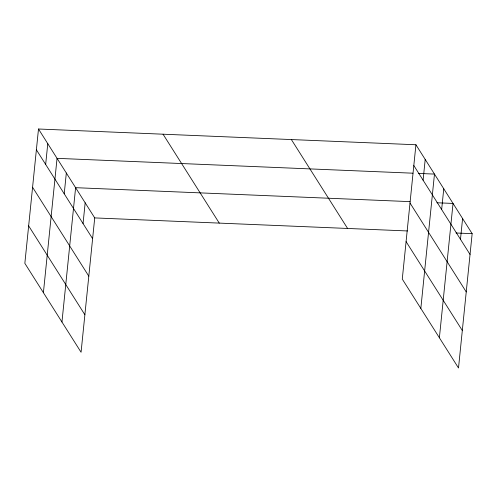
<?xml version="1.0" encoding="UTF-8"?>
<svg xmlns="http://www.w3.org/2000/svg" width="497" height="497" viewBox="0 0 497 497"><rect width="100%" height="100%" fill="white"/><g stroke="black" fill="none" stroke-linecap="round" stroke-linejoin="round"><path stroke-width="0.75" d="M38.493 129.003L24.85 263.342L81.073 352.243L94.722 217.91L38.493 129.003L415.927 144.757L472.15 233.658L458.507 367.997L402.278 279.09L415.927 144.757M45.662 164.451L47.774 143.676M43.407 292.677L57.049 158.344L412.951 173.198M64.219 193.793L66.325 173.012M61.957 322.019L75.606 187.68L409.982 201.633M83.055 223.575L85.161 202.795M423.09 180.2L425.202 159.425M420.835 308.426L434.477 174.093L418.331 173.422M441.647 209.541L443.759 188.761M439.385 337.767L453.034 203.435L436.888 202.757M460.483 239.324L462.589 218.543M94.722 217.91L407.565 230.962M456.004 232.987L472.15 233.658M413.815 165.532L470.038 254.439M410.006 203.006L466.236 291.913M406.086 241.617L462.309 330.517M291.372 139.558L347.596 228.465M163.047 134.202L219.27 223.11M36.387 149.783L92.61 238.684M32.578 187.257L88.801 276.164M28.658 225.868L84.881 314.769"/></g></svg>
